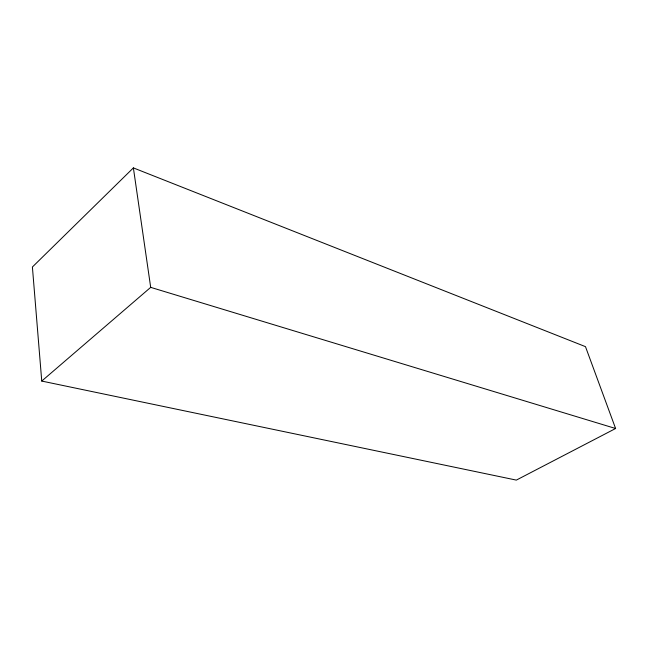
<?xml version="1.0" encoding="UTF-8"?>
<svg xmlns="http://www.w3.org/2000/svg" width="648" height="648" viewBox="0 0 648 648"><rect width="100%" height="100%" fill="white"/><g stroke="black" fill="none" stroke-linecap="round" stroke-linejoin="round"><path stroke-width="0.97" d="M133.383 167.897L32.4 267L41.747 381.065L516.335 480.103L615.6 428.506L585.484 346.656L133.383 167.897L150.692 287.364L41.747 381.065M150.692 287.364L615.6 428.506"/></g></svg>
